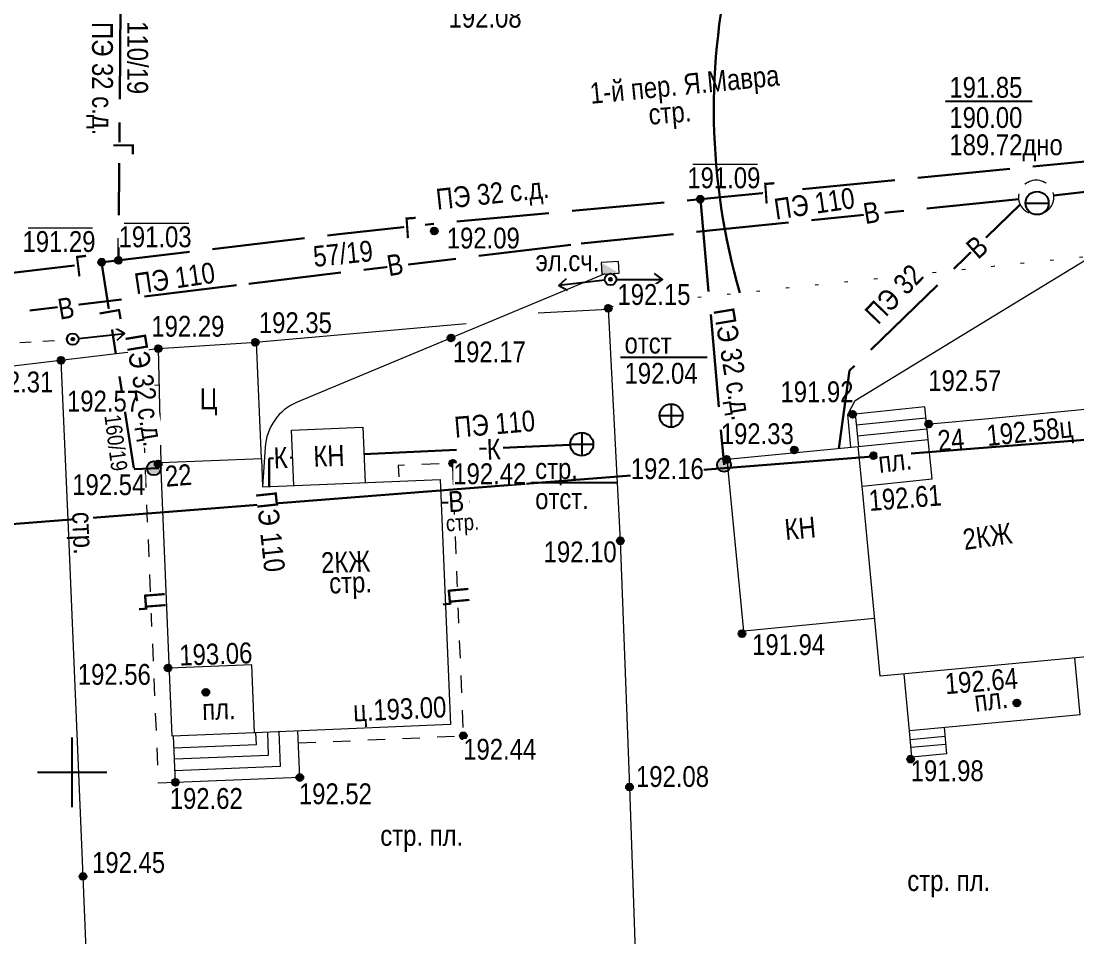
# Model space of a CAD drawing. Header units: millimetres. Extents: x 5990 to 6530, y 11230 to 11520.
# Drawn here: x 6147.8 to 6193.4, y 11392.89 to 11432.44 of the extents above; entities that cross this region are included whole.
import ezdxf
from ezdxf.enums import TextEntityAlignment as Align

# ---------------------------------------------------------------- set-up
doc = ezdxf.new("R2010")
doc.units = ezdxf.units.MM
for name, pattern in [('g5_01_5x1_5', [1.5, 0.75, -0.75]), ('g5_01x1', [1, 0.5, -0.5]), ('g5_02x1', [1.5, 1, -0.5]), ('g5_122', [5, 4, -1]), ('g5_366', [0.85, 0.1, -0.75])]:
    doc.linetypes.add(name, pattern=pattern)
for name, color, linetype in [('02 ПЛАНОВО-ВЫСОТНОЕ ОБОСНОВАНИЕ', 7, 'Continuous'), ('03 ЗДАНИЯ И ИХ ЧАСТИ', 7, 'Continuous'), ('04 ПРОМЫШЛЕННЫЕ И СОЦ.-КУЛЬТ. ОБЪЕКТЫ', 7, 'Continuous'), ('05 ГАЗОПРОВОД', 7, 'Continuous'), ('06 ВОДОПРОВОД', 7, 'Continuous'), ('07 ЭЛЕКТРОКАБЕЛЬ', 7, 'Continuous'), ('08 ЛЭП', 7, 'Continuous'), ('10 КАНАЛИЗАЦИЯ', 7, 'Continuous'), ('13 АВТОМОБИЛЬНЫЕ ДОРОГИ', 7, 'Continuous'), ('15 РЕЛЬЕФ', 7, 'Continuous'), ('17 ОГРАЖДЕНИЯ', 7, 'Continuous')]:
    doc.layers.add(name, color=color, linetype=linetype)
doc.layers.add('18 ГРАНИЦА ТОПОСЪЕМКИ', color=7, linetype='Continuous', plot=False)
doc.styles.add('Д-431', font='ARIALNI_1.TTF', dxfattribs={"height": 0.9})
doc.styles.add('Р-131', font='ARIALN.TTF')
doc.linetypes.add('g5_119_3', pattern='A,4,-1,[31,GUGK_2005.shx,S=0.1,R=0,X=0,Y=0],4,[31,GUGK_2005.shx,S=0.1,R=180,X=0,Y=0],-1', length=10)
doc.linetypes.add('g5_474_1a', pattern='A,1,-0.25,[28,GUGK_2005.shx,S=1,R=0,X=0,Y=0],-0.25,1', length=2.5)

# ---------------------------------------------------------------- blocks, each defined once
blk = doc.blocks.new('_krest')
at = {"color": 3, "linetype": 'ByBlock', "lineweight": -2}
for p, q in [((0, -3), (0, 3)), ((-3, 0), (3, 0))]:
    blk.add_line(p, q, dxfattribs=at)
blk = doc.blocks.new('12000000')
blk.add_hatch(color=256).paths.add_polyline_path([(0.3, 0, 1), (-0.3, 0, 1)])
blk.add_circle((0, 0), 0.3)
at = {"style": 'Д-431'}
blk.add_attdef('Z', (0.795, 0.304), '', height=1.8, dxfattribs=at)
blk = doc.blocks.new('g5_330')
blk.add_hatch(color=0).paths.add_polyline_path([(0.15, 0, 1), (-0.15, 0, 1)])
at = {"color": 0}
blk.add_circle((0, 0), 0.15, dxfattribs=at)
blk = doc.blocks.new('*U860')
blk.add_lwpolyline([(-4.352, 5.055), (3.137, 5.055)])
at = {"color": 7, "style": 'Д-431'}
for tag, p in [('Z', (-4.014, 5.365)), ('Z1', (-4.014, 2.757)), ('Z2', (-4.014, 0.404)), ('Z3', (-4.014, -1.912))]:
    blk.add_attdef(tag, p, '', height=1.8, dxfattribs=at)
blk.add_wipeout([(-0.114, -0.994), (-0.174, -0.985), (-0.244, -0.97), (-0.278, -0.961), (-0.356, -0.935), (-0.414, -0.91), (-0.492, -0.871), (-0.567, -0.824), (-0.619, -0.785), (-0.671, -0.741), (-0.711, -0.704), (-0.773, -0.635), (-0.798, -0.602), (-0.831, -0.556), (-0.864, -0.503), (-0.898, -0.44), (-0.936, -0.353), (-0.951, -0.308), (-0.966, -0.257), (-0.984, -0.18), (-0.995, -0.101), (-1, -0.027), (-0.999, 0.035), (-0.994, 0.11), (-0.988, 0.157), (-0.98, 0.197), (-0.962, 0.272), (-0.95, 0.312), (-0.936, 0.351), (-0.92, 0.391), (-0.901, 0.433), (-0.879, 0.478), (-0.872, 0.489), (-0.863, 0.505), (-0.855, 0.519), (-0.848, 0.53), (-0.838, 0.546), (-0.829, 0.559), (-0.818, 0.575), (-0.809, 0.588), (-0.802, 0.598), (-0.793, 0.609), (-0.769, 0.64), (-0.76, 0.65), (-0.749, 0.662), (-0.741, 0.671), (-0.729, 0.684), (-0.722, 0.692), (-0.711, 0.703), (-0.7, 0.714), (-0.687, 0.726), (-0.673, 0.739), (-0.665, 0.747), (-0.646, 0.763), (-0.636, 0.771), (-0.624, 0.782), (-0.61, 0.792), (-0.598, 0.802), (-0.584, 0.812), (-0.564, 0.826), (-0.554, 0.833), (-0.531, 0.847), (-0.518, 0.856), (-0.505, 0.863), (-0.49, 0.872), (-0.472, 0.881), (-0.461, 0.887), (-0.445, 0.896), (-0.427, 0.904), (-0.363, 0.932), (-0.333, 0.943), (-0.306, 0.952), (-0.267, 0.964), (-0.22, 0.976), (-0.158, 0.987), (-0.104, 0.995), (0, 1), (0.098, 0.995), (0.161, 0.987), (0.22, 0.975), (0.304, 0.953), (0.363, 0.932), (0.482, 0.876), (0.56, 0.829), (0.633, 0.774), (0.732, 0.682), (0.806, 0.593), (0.855, 0.518), (0.941, 0.339), (0.977, 0.213), (0.991, 0.132), (0.997, 0.071), (1, 0.015), (0.997, -0.08), (0.974, -0.226), (0.944, -0.33), (0.911, -0.413), (0.883, -0.469), (0.859, -0.512), (0.824, -0.566), (0.792, -0.611), (0.757, -0.653), (0.718, -0.696), (0.664, -0.748), (0.632, -0.775), (0.596, -0.803), (0.545, -0.838), (0.498, -0.867), (0.428, -0.904), (0.381, -0.925), (0.309, -0.951), (0.237, -0.972), (0.178, -0.984), (0.069, -0.998), (-0.048, -0.999)])
for points in [[(0, 1), (0, -1)], [(-1, 0), (1, 0)]]:
    blk.add_lwpolyline(points)
blk.add_circle((0, 0), 1)
blk = doc.blocks.new('g5_113c')
blk.add_hatch(color=1).paths.add_polyline_path([(-0.375, 0), (0.375, 0), (0, 0.25), (-0.375, 0.5)])
at = {"color": 1, "lineweight": 20}
blk.add_lwpolyline([(-0.375, 0), (0.375, 0), (0.375, 0.5), (-0.375, 0.5)], close=True, dxfattribs=at)
blk = doc.blocks.new('g5_121_7c')
h = blk.add_hatch(color=0)
edge = h.paths.add_edge_path()
edge.add_arc((0, 0), 0.3, 0, 360)
at = {"color": 0}
blk.add_circle((0, 0), 0.3, dxfattribs=at)
blk = doc.blocks.new('g5_108a')
h = blk.add_hatch(color=0)
edge = h.paths.add_edge_path()
edge.add_arc((0, 0), 0.06, 0, 360)
at = {"color": 0, "lineweight": 25}
blk.add_circle((0, 0), 0.25, dxfattribs=at)
at = {"color": 0}
blk.add_circle((0, 0), 0.06, dxfattribs=at)
blk = doc.blocks.new('g5_115_1')
at = {"color": 0}
for points in [[(0, 0), (2, 0)], [(1.647, -0.252), (2, 0), (1.647, 0.252)]]:
    blk.add_lwpolyline(points, dxfattribs=at)
blk = doc.blocks.new('*U877')
blk.add_lwpolyline([(-7.913, 8.785), (-0.424, 8.785)])
at = {"color": 7, "style": 'Д-431'}
for tag, p in [('Z', (-7.575, 9.094)), ('Z1', (-7.575, 6.487)), ('Z2', (-7.575, 4.133)), ('Z3', (-7.575, 1.818))]:
    blk.add_attdef(tag, p, '', height=1.8, dxfattribs=at)
blk.add_wipeout([(-0.114, -0.994), (-0.174, -0.985), (-0.244, -0.97), (-0.278, -0.961), (-0.356, -0.935), (-0.414, -0.91), (-0.492, -0.871), (-0.567, -0.824), (-0.619, -0.785), (-0.671, -0.741), (-0.711, -0.704), (-0.773, -0.635), (-0.798, -0.602), (-0.831, -0.556), (-0.864, -0.503), (-0.898, -0.44), (-0.936, -0.353), (-0.951, -0.308), (-0.966, -0.257), (-0.984, -0.18), (-0.995, -0.101), (-1, -0.027), (-0.999, 0.035), (-0.994, 0.11), (-0.988, 0.157), (-0.98, 0.197), (-0.962, 0.272), (-0.95, 0.312), (-0.936, 0.351), (-0.92, 0.391), (-0.901, 0.433), (-0.879, 0.478), (-0.872, 0.489), (-0.863, 0.505), (-0.855, 0.519), (-0.848, 0.53), (-0.838, 0.546), (-0.829, 0.559), (-0.818, 0.575), (-0.809, 0.588), (-0.802, 0.598), (-0.793, 0.609), (-0.769, 0.64), (-0.76, 0.65), (-0.749, 0.662), (-0.741, 0.671), (-0.729, 0.684), (-0.722, 0.692), (-0.711, 0.703), (-0.7, 0.714), (-0.687, 0.726), (-0.673, 0.739), (-0.665, 0.747), (-0.646, 0.763), (-0.636, 0.771), (-0.624, 0.782), (-0.61, 0.792), (-0.598, 0.802), (-0.584, 0.812), (-0.564, 0.826), (-0.554, 0.833), (-0.531, 0.847), (-0.518, 0.856), (-0.505, 0.863), (-0.49, 0.872), (-0.472, 0.881), (-0.461, 0.887), (-0.445, 0.896), (-0.427, 0.904), (-0.363, 0.932), (-0.333, 0.943), (-0.306, 0.952), (-0.267, 0.964), (-0.22, 0.976), (-0.158, 0.987), (-0.104, 0.995), (0, 1), (0.098, 0.995), (0.161, 0.987), (0.22, 0.975), (0.304, 0.953), (0.363, 0.932), (0.482, 0.876), (0.56, 0.829), (0.633, 0.774), (0.732, 0.682), (0.806, 0.593), (0.855, 0.518), (0.941, 0.339), (0.977, 0.213), (0.991, 0.132), (0.997, 0.071), (1, 0.015), (0.997, -0.08), (0.974, -0.226), (0.944, -0.33), (0.911, -0.413), (0.883, -0.469), (0.859, -0.512), (0.824, -0.566), (0.792, -0.611), (0.757, -0.653), (0.718, -0.696), (0.664, -0.748), (0.632, -0.775), (0.596, -0.803), (0.545, -0.838), (0.498, -0.867), (0.428, -0.904), (0.381, -0.925), (0.309, -0.951), (0.237, -0.972), (0.178, -0.984), (0.069, -0.998), (-0.048, -0.999)])
blk.add_lwpolyline([(-1, 0), (1, 0)])
blk.add_circle((0, 0), 1)
blk = doc.blocks.new('*U880')
blk.add_lwpolyline([(-4.361, -3.317), (3.128, -3.317)])
at = {"color": 7, "style": 'Д-431'}
for tag, p in [('Z', (-4.023, -3.007)), ('Z1', (-4.023, -5.614)), ('Z2', (-4.023, -7.968)), ('Z3', (-4.023, -10.284))]:
    blk.add_attdef(tag, p, '', height=1.8, dxfattribs=at)
blk.add_wipeout([(-0.114, -0.994), (-0.174, -0.985), (-0.244, -0.97), (-0.278, -0.961), (-0.356, -0.935), (-0.414, -0.91), (-0.492, -0.871), (-0.567, -0.824), (-0.619, -0.785), (-0.671, -0.741), (-0.711, -0.704), (-0.773, -0.635), (-0.798, -0.602), (-0.831, -0.556), (-0.864, -0.503), (-0.898, -0.44), (-0.936, -0.353), (-0.951, -0.308), (-0.966, -0.257), (-0.984, -0.18), (-0.995, -0.101), (-1, -0.027), (-0.999, 0.035), (-0.994, 0.11), (-0.988, 0.157), (-0.98, 0.197), (-0.962, 0.272), (-0.95, 0.312), (-0.936, 0.351), (-0.92, 0.391), (-0.901, 0.433), (-0.879, 0.478), (-0.872, 0.489), (-0.863, 0.505), (-0.855, 0.519), (-0.848, 0.53), (-0.838, 0.546), (-0.829, 0.559), (-0.818, 0.575), (-0.809, 0.588), (-0.802, 0.598), (-0.793, 0.609), (-0.769, 0.64), (-0.76, 0.65), (-0.749, 0.662), (-0.741, 0.671), (-0.729, 0.684), (-0.722, 0.692), (-0.711, 0.703), (-0.7, 0.714), (-0.687, 0.726), (-0.673, 0.739), (-0.665, 0.747), (-0.646, 0.763), (-0.636, 0.771), (-0.624, 0.782), (-0.61, 0.792), (-0.598, 0.802), (-0.584, 0.812), (-0.564, 0.826), (-0.554, 0.833), (-0.531, 0.847), (-0.518, 0.856), (-0.505, 0.863), (-0.49, 0.872), (-0.472, 0.881), (-0.461, 0.887), (-0.445, 0.896), (-0.427, 0.904), (-0.363, 0.932), (-0.333, 0.943), (-0.306, 0.952), (-0.267, 0.964), (-0.22, 0.976), (-0.158, 0.987), (-0.104, 0.995), (0, 1), (0.098, 0.995), (0.161, 0.987), (0.22, 0.975), (0.304, 0.953), (0.363, 0.932), (0.482, 0.876), (0.56, 0.829), (0.633, 0.774), (0.732, 0.682), (0.806, 0.593), (0.855, 0.518), (0.941, 0.339), (0.977, 0.213), (0.991, 0.132), (0.997, 0.071), (1, 0.015), (0.997, -0.08), (0.974, -0.226), (0.944, -0.33), (0.911, -0.413), (0.883, -0.469), (0.859, -0.512), (0.824, -0.566), (0.792, -0.611), (0.757, -0.653), (0.718, -0.696), (0.664, -0.748), (0.632, -0.775), (0.596, -0.803), (0.545, -0.838), (0.498, -0.867), (0.428, -0.904), (0.381, -0.925), (0.309, -0.951), (0.237, -0.972), (0.178, -0.984), (0.069, -0.998), (-0.048, -0.999)])
for points in [[(0, 1), (0, -1)], [(-1, 0), (1, 0)]]:
    blk.add_lwpolyline(points)
blk.add_circle((0, 0), 1)

msp = doc.modelspace()

# ---------------------------------------------------------------- linework, layer by layer
at = {"layer": '03 ЗДАНИЯ И ИХ ЧАСТИ', "color": 7, "lineweight": 15}
for points in [[(6158.174, 11413.552), (6157.967, 11418.564), (6153.72, 11418.292), (6153.833, 11413.373)], [(6186.827, 11415.778), (6183.82, 11415.47), (6183.964, 11414.071)], [(6191.682, 11404.786), (6184.9, 11404.147), (6184.125, 11412.363), (6187.145, 11412.672), (6186.827, 11415.778)], [(6189.738, 11415.297), (6193.9, 11415.69), (6194.9, 11405.09), (6191.682, 11404.786)], [(6183.868, 11415.005), (6186.875, 11415.313)], [(6186.904, 11415.03), (6189.738, 11415.297)], [(6159.575, 11412.379), (6159.476, 11414.776), (6162.554, 11414.904), (6162.653, 11412.506)], [(6183.917, 11414.529), (6186.923, 11414.837)], [(6184.125, 11412.363), (6183.95, 11414.07), (6186.97, 11414.379)], [(6184.664, 11406.646), (6179.007, 11406.099), (6178.293, 11413.526), (6183.95, 11414.07)], [(6153.833, 11413.373), (6158.174, 11413.552), (6158.225, 11412.323), (6165.9, 11412.64), (6166.346, 11402.067), (6157.882, 11401.704), (6157.761, 11404.64), (6154.2, 11404.493)], [(6157.882, 11401.704), (6154.321, 11401.557), (6153.833, 11413.373)], [(6193.297, 11404.939), (6193.529, 11402.481), (6191.433, 11402.283)], [(6191.433, 11402.283), (6186.167, 11401.786), (6185.938, 11404.245)], [(6187.669, 11401.928), (6187.767, 11400.801), (6186.274, 11400.66), (6186.167, 11401.786)], [(6159.834, 11399.775), (6154.46, 11399.566), (6154.378, 11401.56)], [(6154.398, 11401.06), (6157.956, 11401.208), (6157.934, 11401.707)], [(6158.435, 11401.728), (6158.474, 11400.728)], [(6158.933, 11401.749), (6158.992, 11400.248)], [(6159.834, 11399.775), (6159.748, 11401.784)], [(6186.201, 11401.424), (6187.701, 11401.555)], [(6186.233, 11401.091), (6187.73, 11401.221)], [(6158.474, 11400.728), (6154.419, 11400.561)], [(6158.992, 11400.248), (6154.44, 11400.061)]]:
    msp.add_lwpolyline(points, dxfattribs=at)
at = {"layer": '03 ЗДАНИЯ И ИХ ЧАСТИ', "color": 7, "linetype": 'g5_01_5x1_5', "lineweight": 15, "flags": 128}
for points in [[(6154.46, 11399.566), (6153.731, 11399.537), (6153.014, 11416.713), (6153.755, 11416.729)], [(6159.77, 11401.27), (6166.9, 11401.575), (6166.438, 11413.341), (6164.086, 11413.248), (6164.118, 11412.566)]]:
    msp.add_lwpolyline(points, dxfattribs=at)
at = {"layer": '05 ГАЗОПРОВОД', "color": 1, "linetype": 'g5_122', "lineweight": 30}
msp.add_lwpolyline([(6152.13, 11438.067), (6151.998, 11422.115)], dxfattribs=at)
at = {"layer": '05 ГАЗОПРОВОД', "color": 1, "linetype": 'g5_122', "lineweight": 30, "flags": 128}
msp.add_lwpolyline([(6161.643, 11423.252), (6165.89, 11423.72), (6177.139, 11424.752), (6210.712, 11428.032), (6220.579, 11429.18), (6244.574, 11431.914)], dxfattribs=at)
at = {"layer": '05 ГАЗОПРОВОД', "color": 7, "lineweight": 15}
for points in [[(6176.813, 11426.263), (6179.603, 11426.263)], [(6148.094, 11423.512), (6150.884, 11423.512)], [(6152.245, 11423.715), (6155.035, 11423.715)]]:
    msp.add_lwpolyline(points, dxfattribs=at)
at = {"layer": '06 ВОДОПРОВОД', "color": 82, "linetype": 'g5_122', "lineweight": 30}
for points in [[(6192.388, 11424.912), (6246.994, 11431.258)], [(6190.958, 11424.526), (6183.585, 11417.356), (6183.117, 11413.99)]]:
    msp.add_lwpolyline(points, dxfattribs=at)
at = {"layer": '06 ВОДОПРОВОД', "color": 82, "linetype": 'g5_122', "lineweight": 30, "flags": 128}
msp.add_lwpolyline([(6165.942, 11411.641), (6167.155, 11411.701)], dxfattribs=at)
at = {"layer": '07 ЭЛЕКТРОКАБЕЛЬ', "color": 1, "linetype": 'g5_119_3', "lineweight": 15, "flags": 128}
for points in [[(6190.406, 11420.071), (6196.664, 11423.883)], [(6183.638, 11414.04), (6183.502, 11415.448), (6183.824, 11416.06), (6190.406, 11420.071)]]:
    msp.add_lwpolyline(points, dxfattribs=at)
at = {"layer": '08 ЛЭП', "color": 7, "linetype": 'g5_01x1', "lineweight": 15}
msp.add_lwpolyline([(6147.734, 11418.56), (6149.774, 11418.688)], dxfattribs=at)
at = {"layer": '10 КАНАЛИЗАЦИЯ', "color": 34, "linetype": 'g5_122', "lineweight": 30, "flags": 128}
for points in [[(6162.602, 11413.741), (6171.512, 11414.149)], [(6158.517, 11412.335), (6158.512, 11413.554), (6159.525, 11413.602)]]:
    msp.add_lwpolyline(points, dxfattribs=at)
at = {"layer": '15 РЕЛЬЕФ', "color": 7}
for centre in [(6183.709, 11415.465), (6181.192, 11413.924), (6173.678, 11409.996), (6178.935, 11405.983), (6186.222, 11400.567)]:
    msp.add_circle(centre, 0.15, dxfattribs=at)
at = {"layer": '17 ОГРАЖДЕНИЯ', "color": 7, "linetype": 'g5_474_1a', "lineweight": 15, "elevation": 192.18}
msp.add_lwpolyline([(6173.161, 11419.985), (6170.129, 11419.828)], dxfattribs=at)
at = {"layer": '17 ОГРАЖДЕНИЯ', "color": 7, "linetype": 'g5_474_1a', "lineweight": 15}
for points in [[(6167.016, 11419.374), (6157.91, 11418.565)], [(6173.534, 11412.772), (6173.678, 11409.996), (6174.076, 11399.362), (6174.652, 11382.664)]]:
    msp.add_lwpolyline(points, dxfattribs=at)
at = {"layer": '17 ОГРАЖДЕНИЯ', "color": 7, "lineweight": 15}
for points in [[(6149.518, 11417.786), (6149.81, 11410.907)], [(6149.81, 11410.907), (6150.465, 11395.502), (6151.094, 11380.007)]]:
    msp.add_lwpolyline(points, dxfattribs=at)
at = {"layer": '18 ГРАНИЦА ТОПОСЪЕМКИ', "color": 2, "lineweight": 30}
msp.add_lwpolyline([(6177.394, 11250), (6177.354, 11251.127), (6230.217, 11254.348), (6230.438, 11250), (6250, 11250), (6250, 11287.814), (6144.051, 11279.777), (6141.969, 11323.791), (6250, 11335.292), (6250, 11363.999), (6137.205, 11353.136), (6133.809, 11409.649), (6133.809, 11409.649), (6250, 11418.784), (6250, 11500), (6204.091, 11500), (6235.857, 11452.28), (6132.003, 11438.928), (6138.306, 11500), (6038.284, 11500), (6040.478, 11481.045), (6051.473, 11439.881), (6064.107, 11378.144), (6068.931, 11250)], close=True, dxfattribs=at)

# ---------------------------------------------------------------- block references
at = {"layer": '02 ПЛАНОВО-ВЫСОТНОЕ ОБОСНОВАНИЕ', "xscale": 0.5, "yscale": 0.5, "zscale": 0.5}
msp.add_blockref('_krest', (6150, 11400), dxfattribs=at)
at = {"layer": '02 ПЛАНОВО-ВЫСОТНОЕ ОБОСНОВАНИЕ', "lineweight": 25, "xscale": 0.5, "yscale": 0.5, "zscale": 0.5}
msp.add_blockref('_krest', (6150, 11400), dxfattribs=at)
at = {"layer": '03 ЗДАНИЯ И ИХ ЧАСТИ', "color": 7, "lineweight": 15}
for p in [(6184.62, 11413.674), (6190.806, 11402.994)]:
    msp.add_blockref('g5_330', p, dxfattribs=at)
at = {"layer": '03 ЗДАНИЯ И ИХ ЧАСТИ', "color": 7, "lineweight": 15, "rotation": 271.6548644976757}
msp.add_blockref('g5_330', (6155.775, 11403.458), dxfattribs=at)
at = {"layer": '05 ГАЗОПРОВОД', "color": 7, "lineweight": 15}
for p in [(6177.139, 11424.752), (6151.998, 11422.115)]:
    msp.add_blockref('g5_330', p, dxfattribs=at)
at = {"layer": '05 ГАЗОПРОВОД', "color": 1, "lineweight": 15}
for p in [(6153.529, 11413.13, 191.288), (6178.159, 11413.28)]:
    msp.add_blockref('g5_121_7c', p, dxfattribs=at)
at = {"layer": '07 ЭЛЕКТРОКАБЕЛЬ', "color": 7, "lineweight": 15, "rotation": 2.940340507419199}
msp.add_blockref('g5_113c', (6173.257, 11421.537), dxfattribs=at)
at = {"layer": '08 ЛЭП', "color": 7, "lineweight": 15}
for name, p in [('g5_108a', (6173.257, 11421.287)), ('g5_115_1', (6173.507, 11421.287)), ('g5_108a', (6150.024, 11418.704))]:
    msp.add_blockref(name, p, dxfattribs=at)
for p, rotation in [((6173.009, 11421.257), 186.6115602096982), ((6150.273, 11418.731), 6.359227730665296)]:
    msp.add_blockref('g5_115_1', p, dxfattribs=dict(at, rotation=rotation))
at = {"layer": '15 РЕЛЬЕФ', "color": 7, "lineweight": 15, "rotation": 359.7577172586628}
for p in [(6173.158, 11420.032, 190.427), (6166.366, 11418.755, 190.427), (6153.72, 11418.292, 190.427), (6149.518, 11417.786, 190.427), (6153.014, 11416.713, 190.427), (6153.715, 11413.313, 190.427), (6166.438, 11413.341, 190.427), (6154.144, 11404.508, 190.427), (6166.9, 11401.575, 190.427), (6154.46, 11399.566, 190.427), (6159.834, 11399.775, 190.427)]:
    msp.add_blockref('g5_330', p, dxfattribs=at)
at = {"layer": '15 РЕЛЬЕФ', "color": 7, "lineweight": 15}
for p in [(6157.91, 11418.565), (6183.709, 11415.465), (6187, 11415.04), (6181.192, 11413.924), (6178.27, 11413.51), (6173.678, 11409.996), (6178.935, 11405.983), (6186.222, 11400.567)]:
    msp.add_blockref('g5_330', p, dxfattribs=at)
at = {"layer": '15 РЕЛЬЕФ', "color": 7, "lineweight": 25}
ref = msp.add_blockref('12000000', (6173.678, 11409.996), dxfattribs=dict(at, xscale=0.5, yscale=0.5, zscale=0.5))
ref.add_attrib('Z', '192.10', (6170.368, 11409.07), dxfattribs={"layer": '0', "height": 0.9, "style": 'Д-431'})
ref = msp.add_blockref('12000000', (6174.076, 11399.362), dxfattribs=dict(at, xscale=0.5, yscale=0.5, zscale=0.5))
ref.add_attrib('Z', '192.08', (6174.357, 11399.369), dxfattribs={"layer": '0', "height": 0.9, "style": 'Д-431'})
at = {"layer": '15 РЕЛЬЕФ', "rotation": 359.7577172586628}
msp.add_blockref('g5_330', (6150.465, 11395.502, 190.427), dxfattribs=at)

# ---------------------------------------------------------------- texts
at = {"layer": '03 ЗДАНИЯ И ИХ ЧАСТИ', "color": 1, "lineweight": 25, "char_height": 0.9, "attachment_point": 1, "rotation": 4.7129, "style": 'Д-431'}
for s, insert in [('24', (6187.353, 11414.761)), ('22', (6153.982, 11413.226))]:
    msp.add_mtext(s, dxfattribs=dict(at, insert=insert))
at = {"layer": '04 ПРОМЫШЛЕННЫЕ И СОЦ.-КУЛЬТ. ОБЪЕКТЫ', "style": 'Д-431'}
for p in [(6165.101, 11397.14), (6187.866, 11395.188)]:
    msp.add_text('стр. пл.', height=0.9, dxfattribs=at).set_placement(p, align=Align.MIDDLE)
at = {"layer": '04 ПРОМЫШЛЕННЫЕ И СОЦ.-КУЛЬТ. ОБЪЕКТЫ', "color": 7, "lineweight": 25, "style": 'Д-431'}
msp.add_text('стр. пл.', height=0.9, dxfattribs=at).set_placement((6187.866, 11395.188), align=Align.MIDDLE)
at = {"layer": '15 РЕЛЬЕФ', "style": 'Д-431'}
msp.add_text('192.45', height=0.9, dxfattribs=at).set_placement((6150.862, 11395.654))
at = {"layer": '15 РЕЛЬЕФ', "color": 7, "lineweight": 25, "char_height": 0.9, "attachment_point": 1, "style": 'Д-431'}
for s, insert in [('192.09', (6166.183, 11423.521)), ('191.92', (6180.598, 11416.883)), ('192.10', (6170.368, 11409.97)), ('191.94', (6179.373, 11405.965)), ('191.98', (6186.222, 11400.517))]:
    msp.add_mtext(s, dxfattribs=dict(at, insert=insert))
at = {"layer": '17 ОГРАЖДЕНИЯ', "color": 7, "lineweight": 15, "style": 'Д-431'}
msp.add_text('стр.', height=0.9, rotation=272.4194, dxfattribs=at).set_placement((6149.995, 11411.231))

# ---------------------------------------------------------------- next in the draw order: block references
at = {"layer": '10 КАНАЛИЗАЦИЯ', "color": 7, "lineweight": 15, "xscale": 0.5, "yscale": 0.5, "zscale": 0.5}
msp.add_blockref('*U860', (6175.869, 11415.402), dxfattribs=at).add_auto_attribs({'Z': 'отст', 'Z1': '192.04'})

# ---------------------------------------------------------------- next in the draw order: texts
at = {"color": 4, "lineweight": 25, "insert": (6153.278, 11432.439), "char_height": 0.9, "attachment_point": 1, "rotation": 270.0038, "style": 'Д-431', "bg_fill": 3, "box_fill_scale": 1, "bg_fill_color": 256, "bg_fill_transparency": 0}
msp.add_mtext('110/19', dxfattribs=at)
at = {"color": 4, "lineweight": 25, "insert": (6160.369, 11422.717), "char_height": 0.9, "width": 2.57867, "attachment_point": 1, "rotation": 5.8345, "line_spacing_factor": 0.6, "style": 'Д-431', "bg_fill": 3, "box_fill_scale": 1, "bg_fill_color": 256, "bg_fill_transparency": 0}
msp.add_mtext('{\\C4;57/19}', dxfattribs=at)
at = {"color": 4, "lineweight": 25, "insert": (6152.086, 11415.492), "char_height": 0.7, "attachment_point": 1, "rotation": 277.2854, "line_spacing_factor": 0.6, "style": 'Д-431', "bg_fill": 3, "box_fill_scale": 1, "bg_fill_color": 256, "bg_fill_transparency": 0}
msp.add_mtext('{\\C4;160/19}', dxfattribs=at)
at = {"layer": '03 ЗДАНИЯ И ИХ ЧАСТИ', "color": 7, "lineweight": 25, "insert": (6155.516, 11416.579), "char_height": 0.9, "attachment_point": 1, "style": 'Д-431', "bg_fill": 3, "box_fill_scale": 1, "bg_fill_color": 256, "bg_fill_transparency": 0}
msp.add_mtext('Ц', dxfattribs=at)
at = {"layer": '03 ЗДАНИЯ И ИХ ЧАСТИ', "color": 7, "lineweight": 25, "char_height": 0.9, "attachment_point": 1, "bg_fill": 3, "box_fill_scale": 1, "bg_fill_color": 256}
for s, insert, rotation, style, bg_fill_transparency in [('192.58ц', (6189.455, 11414.98), 6.0527, 'Д-431', 0), ('пл.', (6184.771, 11413.822), 6.524, 'Д-431', 0), ('192.61', (6184.374, 11412.181), 4.4691, 'Д-431', 0), ('КН', (6180.737, 11410.923), 5.3427, 'Р-131', 0), ('2КЖ', (6188.421, 11410.488), 8.12, 'Р-131', 0), ('2КЖ', (6160.736, 11409.496), 2.0147, 'Р-131', 0), ('Ц', (6167.105, 11408.053), 275.3213, 'Д-431', 0), ('Ц', (6153.988, 11407.828), 274.3898, 'Д-431', 0), ('193.06', (6154.614, 11405.506), 1.9745, 'Д-431', 0), ('ц.193.00', (6162.115, 11403.091), 2.6891, 'Д-431', 1245526), ('пл.', (6188.915, 11403.502), 7.1511, 'Д-431', 0), ('пл.', (6155.603, 11403.157), 1.6549, 'Д-431', 1245526)]:
    msp.add_mtext(s, dxfattribs=dict(at, insert=insert, rotation=rotation, style=style, bg_fill_transparency=bg_fill_transparency))
at = {"layer": '05 ГАЗОПРОВОД', "color": 7, "lineweight": 25, "insert": (6151.757, 11432.405), "char_height": 0.9, "attachment_point": 1, "rotation": 270.1256, "style": 'Д-431', "bg_fill": 3, "box_fill_scale": 1, "bg_fill_color": 256, "bg_fill_transparency": 0}
msp.add_mtext('ПЭ 32 с.д.', dxfattribs=at)
at = {"layer": '05 ГАЗОПРОВОД', "color": 7, "lineweight": 25, "insert": (6152.676, 11427.204), "char_height": 0.9, "attachment_point": 1, "rotation": 269.7826, "line_spacing_factor": 0.6, "style": 'Д-431', "bg_fill": 3, "box_fill_scale": 1, "bg_fill_color": 256, "bg_fill_transparency": 0}
msp.add_mtext('Г', dxfattribs=at)
at = {"layer": '13 АВТОМОБИЛЬНЫЕ ДОРОГИ', "color": 7, "lineweight": 25, "insert": (6172.32, 11429.762), "char_height": 0.9, "attachment_point": 1, "rotation": 5.5587, "style": 'Р-131', "bg_fill": 3, "box_fill_scale": 1, "bg_fill_color": 256, "bg_fill_transparency": 0}
msp.add_mtext('1-й пер. Я.Мавра', dxfattribs=at)
at = {"layer": '15 РЕЛЬЕФ', "color": 7, "lineweight": 25, "char_height": 0.9, "attachment_point": 1, "style": 'Д-431', "bg_fill": 3, "box_fill_scale": 1, "bg_fill_color": 256, "bg_fill_transparency": 0}
for s, insert in [('192.08', (6166.262, 11433.06)), ('192.57', (6186.982, 11417.365)), ('192.56', (6150.245, 11404.678)), ('192.44', (6166.892, 11401.445)), ('192.62', (6154.217, 11399.32)), ('192.52', (6159.794, 11399.522))]:
    msp.add_mtext(s, dxfattribs=dict(at, insert=insert))
at = {"layer": '17 ОГРАЖДЕНИЯ', "color": 7, "lineweight": 25, "insert": (6150.895, 11411.269), "char_height": 0.9, "attachment_point": 1, "rotation": 272.4194, "style": 'Д-431', "bg_fill": 3, "box_fill_scale": 1, "bg_fill_color": 256, "bg_fill_transparency": 0}
msp.add_mtext('стр.', dxfattribs=at)

# ---------------------------------------------------------------- next in the draw order: linework, layer by layer
at = {"layer": '05 ГАЗОПРОВОД', "color": 1, "linetype": 'g5_122', "lineweight": 30, "flags": 128}
msp.add_lwpolyline([(6177.139, 11424.752), (6178.159, 11413.28)], dxfattribs=at)
at = {"layer": '05 ГАЗОПРОВОД', "color": 1, "linetype": 'g5_122', "lineweight": 30}
msp.add_lwpolyline([(6131.234, 11419.667), (6161.643, 11423.252)], dxfattribs=at)
at = {"layer": '06 ВОДОПРОВОД', "color": 82, "linetype": 'g5_122', "lineweight": 30}
msp.add_lwpolyline([(6190.896, 11424.754), (6171.536, 11422.783), (6157.098, 11421.034), (6143.702, 11419.39)], dxfattribs=at)
at = {"layer": '17 ОГРАЖДЕНИЯ', "color": 7, "linetype": 'g5_474_1a', "lineweight": 15}
for points in [[(6173.158, 11420.032), (6173.534, 11412.772)], [(6153.72, 11418.292), (6125.368, 11414.908)]]:
    msp.add_lwpolyline(points, dxfattribs=at)

# ---------------------------------------------------------------- next in the draw order: texts
at = {"layer": '03 ЗДАНИЯ И ИХ ЧАСТИ', "color": 7, "lineweight": 25, "char_height": 0.9, "attachment_point": 1, "style": 'Д-431', "bg_fill": 3, "box_fill_scale": 1, "bg_fill_color": 256, "bg_fill_transparency": 0}
for s, insert, rotation in [('стр.', (6161.085, 11408.618), 2), ('192.64', (6187.665, 11404.269), 4.4691)]:
    msp.add_mtext(s, dxfattribs=dict(at, insert=insert, rotation=rotation))
at = {"layer": '13 АВТОМОБИЛЬНЫЕ ДОРОГИ', "color": 7, "lineweight": 25, "insert": (6174.859, 11428.858), "char_height": 0.9, "attachment_point": 1, "rotation": 4.8104, "style": 'Д-431', "bg_fill": 3, "box_fill_scale": 1, "bg_fill_color": 256, "bg_fill_transparency": 0}
msp.add_mtext('стр.', dxfattribs=at)

# ---------------------------------------------------------------- next in the draw order: texts
at = {"layer": '05 ГАЗОПРОВОД', "color": 7, "lineweight": 25, "insert": (6165.673, 11425.189), "char_height": 0.9, "attachment_point": 1, "rotation": 6.184, "style": 'Д-431', "bg_fill": 3, "box_fill_scale": 1, "bg_fill_color": 256, "bg_fill_transparency": 0}
msp.add_mtext('ПЭ 32 с.д.', dxfattribs=at)
at = {"layer": '05 ГАЗОПРОВОД', "color": 7, "lineweight": 25, "char_height": 0.9, "attachment_point": 1, "line_spacing_factor": 0.6, "style": 'Д-431', "bg_fill": 3, "box_fill_scale": 1, "bg_fill_color": 256, "bg_fill_transparency": 0}
for insert, rotation in [((6179.808, 11425.451), 4.0111), ((6164.314, 11423.956), 4.0111), ((6150.078, 11422.289), 6.9359)]:
    msp.add_mtext('Г', dxfattribs=dict(at, insert=insert, rotation=rotation))
at = {"layer": '05 ГАЗОПРОВОД', "color": 7, "lineweight": 25, "insert": (6152.006, 11423.575), "char_height": 0.9, "attachment_point": 1, "style": 'Д-431', "bg_fill": 3, "box_fill_scale": 1, "bg_fill_color": 256, "bg_fill_transparency": 0}
msp.add_mtext('191.03', dxfattribs=at)
at = {"layer": '06 ВОДОПРОВОД', "color": 7, "lineweight": 25, "char_height": 0.9, "attachment_point": 1, "rotation": 9.614, "line_spacing_factor": 0.6, "style": 'Д-431', "bg_fill": 3, "box_fill_scale": 1, "bg_fill_color": 256, "bg_fill_transparency": 0}
for insert in [(6163.533, 11422.308), (6149.32, 11420.431)]:
    msp.add_mtext('В', dxfattribs=dict(at, insert=insert))
at = {"layer": '15 РЕЛЬЕФ', "color": 7, "lineweight": 25, "char_height": 0.9, "attachment_point": 1, "style": 'Д-431', "bg_fill": 3, "box_fill_scale": 1, "bg_fill_color": 256, "bg_fill_transparency": 0}
for s, insert in [('192.35', (6158.066, 11419.866)), ('192.31', (6146.032, 11417.308)), ('192.16', (6174.131, 11413.561))]:
    msp.add_mtext(s, dxfattribs=dict(at, insert=insert))

# ---------------------------------------------------------------- next in the draw order: linework, layer by layer
at = {"layer": '05 ГАЗОПРОВОД', "color": 1, "linetype": 'g5_122', "lineweight": 30}
msp.add_lwpolyline([(6151.272, 11422.03), (6152.675, 11413.091), (6153.742, 11413.139)], dxfattribs=at)
at = {"layer": '07 ЭЛЕКТРОКАБЕЛЬ', "color": 1, "linetype": 'g5_119_3', "lineweight": 15, "flags": 128}
msp.add_lwpolyline([(6173.012, 11421.525), (6159.726, 11415.987, 0.286025), (6158.332, 11414.029), (6158.225, 11412.323)], format="xyb", dxfattribs=at)
at = {"layer": '15 РЕЛЬЕФ', "color": 7}
msp.add_circle((6165.64, 11423.373), 0.15, dxfattribs=at)
at = {"layer": '17 ОГРАЖДЕНИЯ', "color": 7, "linetype": 'g5_366', "lineweight": 15, "ltscale": 1.5, "flags": 128}
msp.add_lwpolyline([(6173.22, 11420.116), (6197.039, 11422.621), (6220.997, 11424.84)], dxfattribs=at)

# ---------------------------------------------------------------- next in the draw order: block references
at = {"layer": '05 ГАЗОПРОВОД', "color": 7, "lineweight": 15}
msp.add_blockref('g5_330', (6151.272, 11422.03, 191.288), dxfattribs=at)
at = {"layer": '15 РЕЛЬЕФ', "color": 7, "lineweight": 15}
msp.add_blockref('g5_330', (6165.64, 11423.373), dxfattribs=at)

# ---------------------------------------------------------------- next in the draw order: texts
at = {"layer": '05 ГАЗОПРОВОД', "color": 7, "lineweight": 25, "char_height": 0.9, "attachment_point": 1, "style": 'Д-431', "bg_fill": 3, "box_fill_scale": 1, "bg_fill_color": 256, "bg_fill_transparency": 0}
for s, insert in [('191.09', (6176.575, 11426.123)), ('191.29', (6147.855, 11423.372))]:
    msp.add_mtext(s, dxfattribs=dict(at, insert=insert))

# ---------------------------------------------------------------- next in the draw order: linework, layer by layer
at = {"layer": '15 РЕЛЬЕФ', "color": 32, "lineweight": 30}
msp.add_lwpolyline([(6178.565, 11435.517, 0.132281), (6178.842, 11420.708, 19.020335)], format="xyb", dxfattribs=at)

# ---------------------------------------------------------------- next in the draw order: block references
at = {"layer": '06 ВОДОПРОВОД', "color": 7, "lineweight": 15, "xscale": 0.5, "yscale": 0.5, "zscale": 0.5}
msp.add_blockref('*U877', (6191.681, 11424.584), dxfattribs=at).add_auto_attribs({'Z': '191.85', 'Z1': '190.00', 'Z2': '189.72дно'})
at = {"layer": '10 КАНАЛИЗАЦИЯ', "color": 7, "lineweight": 15, "xscale": 0.5, "yscale": 0.5, "zscale": 0.5}
msp.add_blockref('*U880', (6172.012, 11414.171), dxfattribs=at).add_auto_attribs({'Z': 'стр.', 'Z1': 'отст.'})

# ---------------------------------------------------------------- next in the draw order: texts
at = {"layer": '03 ЗДАНИЯ И ИХ ЧАСТИ', "color": 7, "lineweight": 25, "insert": (6160.405, 11414.09), "char_height": 0.9, "attachment_point": 1, "rotation": 2.0147, "style": 'Р-131', "bg_fill": 3, "box_fill_scale": 1, "bg_fill_color": 256, "bg_fill_transparency": 0}
msp.add_mtext('КН', dxfattribs=at)
at = {"layer": '05 ГАЗОПРОВОД', "color": 7, "lineweight": 25, "insert": (6152.049, 11420.097), "char_height": 0.9, "attachment_point": 1, "rotation": 280.0276, "line_spacing_factor": 0.6, "style": 'Д-431', "bg_fill": 3, "box_fill_scale": 1, "bg_fill_color": 256, "bg_fill_transparency": 0}
msp.add_mtext('Г', dxfattribs=at)
at = {"layer": '05 ГАЗОПРОВОД', "color": 7, "lineweight": 25, "insert": (6178.586, 11420.123), "char_height": 0.9, "attachment_point": 1, "rotation": 279.4706, "style": 'Д-431', "bg_fill": 3, "box_fill_scale": 1, "bg_fill_color": 256, "bg_fill_transparency": 0}
msp.add_mtext('ПЭ 32 с.д.', dxfattribs=at)
at = {"layer": '06 ВОДОПРОВОД', "color": 7, "lineweight": 25, "char_height": 0.9, "attachment_point": 1, "style": 'Д-431', "bg_fill": 3, "box_fill_scale": 1, "bg_fill_color": 256, "bg_fill_transparency": 0}
for s, insert, rotation in [('ПЭ 110', (6180.267, 11424.756), 8.3508), ('ПЭ 110', (6152.633, 11421.533), 8.3508), ('ПЭ 32', (6184.165, 11419.914), 46.1025)]:
    msp.add_mtext(s, dxfattribs=dict(at, insert=insert, rotation=rotation))
at = {"layer": '06 ВОДОПРОВОД', "color": 7, "lineweight": 25, "char_height": 0.9, "attachment_point": 1, "line_spacing_factor": 0.6, "style": 'Д-431', "bg_fill": 3, "box_fill_scale": 1, "bg_fill_color": 256, "bg_fill_transparency": 0}
for insert, rotation in [((6184.113, 11424.558), 9.614), ((6188.531, 11422.79), 41.7617), ((6166.219, 11412.128), 3.208)]:
    msp.add_mtext('В', dxfattribs=dict(at, insert=insert, rotation=rotation))
at = {"layer": '07 ЭЛЕКТРОКАБЕЛЬ', "color": 7, "lineweight": 25, "insert": (6170.02, 11422.541), "char_height": 0.9, "attachment_point": 1, "style": 'Д-431', "bg_fill": 3, "box_fill_scale": 1, "bg_fill_color": 256, "bg_fill_transparency": 0}
msp.add_mtext('эл.сч.', dxfattribs=at)
at = {"layer": '10 КАНАЛИЗАЦИЯ', "color": 7, "lineweight": 25, "char_height": 0.9, "width": 0.70684, "attachment_point": 1, "rotation": 2.1184, "style": 'Д-431', "bg_fill": 3, "box_fill_scale": 1, "bg_fill_color": 256, "bg_fill_transparency": 3934652}
for insert in [(6167.891, 11414.392), (6158.687, 11414.024)]:
    msp.add_mtext('К', dxfattribs=dict(at, insert=insert))
at = {"layer": '10 КАНАЛИЗАЦИЯ', "color": 7, "lineweight": 25, "insert": (6158.83, 11412.178), "char_height": 0.9, "attachment_point": 1, "rotation": 276.1623, "style": 'Д-431', "bg_fill": 3, "box_fill_scale": 1, "bg_fill_color": 256, "bg_fill_transparency": 0}
msp.add_mtext('ПЭ 110', dxfattribs=at)
at = {"layer": '15 РЕЛЬЕФ', "color": 7, "lineweight": 25, "char_height": 0.9, "attachment_point": 1, "style": 'Д-431', "bg_fill": 3, "box_fill_scale": 1, "bg_fill_color": 256, "bg_fill_transparency": 0}
for s, insert in [('192.15', (6173.556, 11421.084)), ('192.29', (6153.422, 11419.712)), ('192.17', (6166.443, 11418.607)), ('192.57', (6149.779, 11416.48)), ('192.54', (6150.003, 11412.872))]:
    msp.add_mtext(s, dxfattribs=dict(at, insert=insert))

# ---------------------------------------------------------------- next in the draw order: linework, layer by layer
at = {"layer": '06 ВОДОПРОВОД', "color": 7, "linetype": 'g5_02x1', "lineweight": 13}
msp.add_circle((6191.642, 11424.833, 191.641), 0.75, dxfattribs=at)

# ---------------------------------------------------------------- next in the draw order: texts
at = {"layer": '05 ГАЗОПРОВОД', "color": 7, "lineweight": 25, "insert": (6153.177, 11418.994), "char_height": 0.9, "attachment_point": 1, "rotation": 279.4706, "style": 'Д-431', "bg_fill": 3, "box_fill_scale": 1, "bg_fill_color": 256, "bg_fill_transparency": 0}
msp.add_mtext('ПЭ 32 с.д.', dxfattribs=at)
at = {"layer": '06 ВОДОПРОВОД', "color": 7, "lineweight": 25, "insert": (6166.123, 11411.1), "char_height": 0.7, "attachment_point": 1, "rotation": 3.208, "line_spacing_factor": 0.6, "style": 'Д-431', "bg_fill": 3, "box_fill_scale": 1, "bg_fill_color": 256, "bg_fill_transparency": 0}
msp.add_mtext('стр.', dxfattribs=at)
at = {"layer": '10 КАНАЛИЗАЦИЯ', "color": 7, "lineweight": 25, "insert": (6166.472, 11415.345), "char_height": 0.9, "attachment_point": 1, "rotation": 4.8547, "style": 'Д-431', "bg_fill": 3, "box_fill_scale": 1, "bg_fill_color": 256, "bg_fill_transparency": 0}
msp.add_mtext('ПЭ 110', dxfattribs=at)
at = {"layer": '15 РЕЛЬЕФ', "color": 7, "lineweight": 25, "insert": (6178.019, 11415.071), "char_height": 0.9, "attachment_point": 1, "style": 'Д-431'}
msp.add_mtext('192.33', dxfattribs=at)
at = {"layer": '15 РЕЛЬЕФ', "color": 7, "lineweight": 25, "insert": (6166.463, 11413.343), "char_height": 0.9, "attachment_point": 1, "style": 'Д-431', "bg_fill": 3, "box_fill_scale": 1, "bg_fill_color": 256, "bg_fill_transparency": 0}
msp.add_mtext('192.42', dxfattribs=at)

doc.saveas('drawing.dxf')
